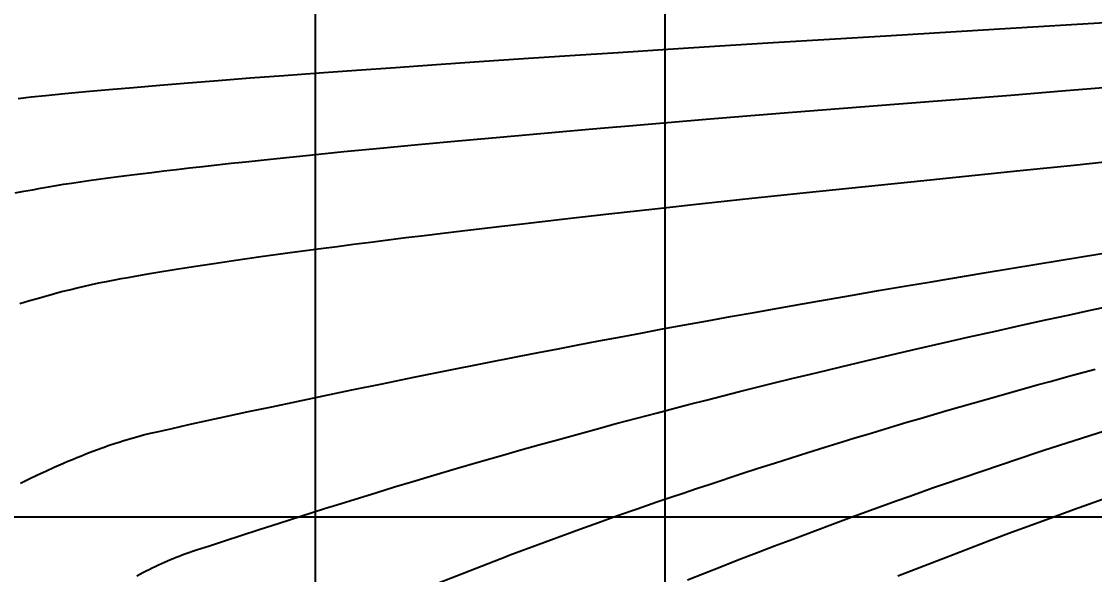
# Model space of a CAD drawing. Header units: millimetres. Extents: x -190954 to 154095, y 101 to 64253.
# Drawn here: x 31.05 to 38.79, y 130.57 to 134.55 of the extents above; entities that cross this region are included whole.
import ezdxf

# ---------------------------------------------------------------- set-up
doc = ezdxf.new("R2010")
doc.units = ezdxf.units.MM
for name, color, linetype in [('GRID', 179, 'Continuous'), ('WL10', 179, 'Continuous'), ('WL12', 179, 'Continuous'), ('WL14', 179, 'Continuous'), ('WL16', 179, 'Continuous'), ('WL20', 179, 'Continuous'), ('WL6', 179, 'Continuous'), ('WL7', 179, 'Continuous'), ('WL8', 179, 'Continuous'), ('WL9', 179, 'Continuous')]:
    doc.layers.add(name, color=color, linetype=linetype)
doc.styles.add('SLDTEXTSTYLE0', font='TXT', dxfattribs={"width": 0.75})
doc.dimstyles.new('SLDDIMSTYLE0', dxfattribs={"dimtxt": 3.175, "dimasz": 3.302, "dimexe": 0, "dimexo": 0.0625, "dimgap": 0.79375, "dimtad": 0, "dimtih": 1, "dimtoh": 1, "dimlfac": 1500, "dimrnd": 1e-09, "dimzin": 4, "dimdsep": 46, "dimtxsty": 'SLDTEXTSTYLE0', "dimsah": 1, "dimcen": 0.09, "dimadec": 0, "dimazin": 1, "dimtfac": 1, "dimtofl": 0, "dimtmove": 0, "dimatfit": 3, "dimfxl": 0, "dimfrac": 2, "dimtolj": 1, "dimtzin": 12, "dimarcsym": 0})

# ---------------------------------------------------------------- blocks, each defined once
blk = doc.blocks.new('_D')
at = {"layer": 'WL20'}
for p, q in [((25.5973, 126.4167), (25.5973, 168.8394)), ((227.5959, 126.4167), (227.5959, 168.8394)), ((25.5973, 165.6644), (126.8004, 165.6644)), ((227.5959, 165.6644), (146.7411, 165.6644))]:
    blk.add_line(p, q, dxfattribs=at)
for points in [[(25.5973, 165.6644), (28.8993, 165.1564), (28.8993, 166.1724)], [(227.5959, 165.6644), (224.2939, 166.1724), (224.2939, 165.1564)]]:
    blk.add_solid(points, dxfattribs=at)
at = {"layer": 'WL20', "insert": (126.8004, 167.2371), "char_height": 3.175, "attachment_point": 1, "style": 'SLDTEXTSTYLE0'}
blk.add_mtext('302998.00', dxfattribs=at)

msp = doc.modelspace()

# ---------------------------------------------------------------- linework, layer by layer
at = {"layer": 'GRID', "color": 135}
for p, q in [((33.173268, 125.1466667), (33.173268, 154.8319333)), ((35.69727, 125.1466667), (35.69727, 154.8319333)), ((33.173268, 111.8133333), (33.173268, 138.48)), ((35.69727, 111.8133333), (35.69727, 138.48)), ((251.23, 130.98), (21.19727, 130.98))]:
    msp.add_line(p, q, dxfattribs=at)
at = {"layer": 'WL10', "color": 11}
for p, q in [((38.3775113, 132.8035807), (39.8560113, 133.0456413)), ((37.998522, 132.7406453), (38.3775113, 132.8035807)), ((37.6158067, 132.6767027), (37.998522, 132.7406453)), ((37.0491787, 132.5805633), (37.234928, 132.6123853)), ((37.234928, 132.6123853), (37.423894, 132.644446)), ((37.423894, 132.644446), (37.6158067, 132.6767027)), ((36.687314, 132.51768), (36.866642, 132.5489913)), ((36.866642, 132.5489913), (37.0491787, 132.5805633)), ((36.168542, 132.4254253), (36.3382687, 132.4558853)), ((36.3382687, 132.4558853), (36.5111913, 132.4866407)), ((36.5111913, 132.4866407), (36.687314, 132.51768)), ((35.8386587, 132.3654393), (36.0020067, 132.3952727)), ((36.0020067, 132.3952727), (36.168542, 132.4254253)), ((35.367684, 132.277976), (35.521502, 132.3067787)), ((35.521502, 132.3067787), (35.678492, 132.3359373)), ((35.678492, 132.3359373), (35.8386587, 132.3654393)), ((34.925206, 132.1938233), (35.0695413, 132.2214853)), ((35.0695413, 132.2214853), (35.217032, 132.2495407)), ((35.217032, 132.2495407), (35.367684, 132.277976)), ((34.64598, 132.1397227), (34.7840213, 132.1665647)), ((34.7840213, 132.1665647), (34.925206, 132.1938233)), ((34.125134, 132.0367593), (34.3793053, 132.0873373)), ((34.3793053, 132.0873373), (34.64598, 132.1397227)), ((33.6541007, 131.9413827), (33.883416, 131.9880807)), ((33.883416, 131.9880807), (34.125134, 132.0367593)), ((33.4371353, 131.8967453), (33.6541007, 131.9413827)), ((33.0400467, 131.8139207), (33.232468, 131.854238)), ((33.232468, 131.854238), (33.4371353, 131.8967453)), ((32.6917493, 131.740028), (32.8598233, 131.775838)), ((32.8598233, 131.775838), (33.0400467, 131.8139207)), ((32.391874, 131.67529), (32.53578, 131.7065093)), ((32.53578, 131.7065093), (32.6917493, 131.740028)), ((32.0322133, 131.5952267), (32.140118, 131.6196827)), ((32.140118, 131.6196827), (32.2599973, 131.6463547)), ((32.2599973, 131.6463547), (32.391874, 131.67529)), ((31.7576533, 131.521096), (31.7834327, 131.5292267)), ((31.7834327, 131.5292267), (31.8090147, 131.5370713)), ((31.8090147, 131.5370713), (31.8344013, 131.5446293)), ((31.8344013, 131.5446293), (31.8596007, 131.5518833)), ((31.8596007, 131.5518833), (31.8846067, 131.55885)), ((31.8846067, 131.55885), (31.90942, 131.5655287)), ((31.90942, 131.5655287), (31.9340427, 131.5719193)), ((31.9340427, 131.5719193), (31.98273, 131.5838073)), ((31.98273, 131.5838073), (32.0322133, 131.5952267)), ((31.5170547, 131.4350533), (31.5486047, 131.4473113)), ((31.5486047, 131.4473113), (31.5952607, 131.4649087)), ((31.5952607, 131.4649087), (31.6413167, 131.48168)), ((31.6413167, 131.48168), (31.6867907, 131.4975953)), ((31.6867907, 131.4975953), (31.731676, 131.51268)), ((31.731676, 131.51268), (31.7576533, 131.521096)), ((31.321996, 131.35372), (31.355198, 131.368202)), ((31.355198, 131.368202), (31.388118, 131.38232)), ((31.388118, 131.38232), (31.420758, 131.3960727)), ((31.420758, 131.3960727), (31.4531333, 131.4094327)), ((31.4531333, 131.4094327), (31.4852313, 131.4224267)), ((31.4852313, 131.4224267), (31.5170547, 131.4350533)), ((31.1692973, 131.2840613), (31.2293447, 131.3120193)), ((31.2293447, 131.3120193), (31.28851, 131.3388747)), ((31.28851, 131.3388747), (31.321996, 131.35372)), ((31.0465753, 131.224758), (31.1083867, 131.2549567)), ((31.1083867, 131.2549567), (31.1692973, 131.2840613))]:
    msp.add_line(p, q, dxfattribs=at)
at = {"layer": 'WL12', "color": 11}
for p, q in [((38.6457887, 133.5177227), (39.028774, 133.5579327)), ((37.4700333, 133.3966247), (38.2583393, 133.4774327)), ((38.2583393, 133.4774327), (38.6457887, 133.5177227)), ((36.69249, 133.3167847), (37.4700333, 133.3966247)), ((36.3228513, 133.2779147), (36.69249, 133.3167847)), ((35.6220467, 133.202374), (35.9660413, 133.2397727)), ((35.9660413, 133.2397727), (36.3228513, 133.2779147)), ((34.972448, 133.1298653), (35.2908527, 133.165734)), ((35.2908527, 133.165734), (35.6220467, 133.202374)), ((34.3739573, 133.060494), (34.5187933, 133.077538)), ((34.5187933, 133.077538), (34.6668193, 133.094782)), ((34.6668193, 133.094782), (34.972448, 133.1298653)), ((33.6975967, 132.9783173), (33.826496, 132.994344)), ((33.826496, 132.994344), (33.9585813, 133.0105753)), ((33.9585813, 133.0105753), (34.0938527, 133.027012)), ((34.0938527, 133.027012), (34.2323107, 133.0436513)), ((34.2323107, 133.0436513), (34.3739573, 133.060494)), ((33.1008573, 132.9012947), (33.2138393, 132.9162827)), ((33.2138393, 132.9162827), (33.3300033, 132.9314793)), ((33.3300033, 132.9314793), (33.4493507, 132.9468847)), ((33.4493507, 132.9468847), (33.571882, 132.962498)), ((33.571882, 132.962498), (33.6975967, 132.9783173)), ((32.58368, 132.829498), (32.6807513, 132.8434373)), ((32.6807513, 132.8434373), (32.7810053, 132.8575867)), ((32.7810053, 132.8575867), (32.8844407, 132.871946)), ((32.8844407, 132.871946), (32.991058, 132.8865153)), ((32.991058, 132.8865153), (33.1008573, 132.9012947)), ((32.03634, 132.7450353), (32.1546413, 132.7643387)), ((32.1546413, 132.7643387), (32.2316747, 132.776548)), ((32.2316747, 132.776548), (32.311558, 132.7889447)), ((32.311558, 132.7889447), (32.48979, 132.81577)), ((32.48979, 132.81577), (32.58368, 132.829498)), ((31.6671547, 132.6786493), (31.7260053, 132.6900647)), ((31.7260053, 132.6900647), (31.7730827, 132.69892)), ((31.7730827, 132.69892), (31.8220187, 132.7078987)), ((31.8220187, 132.7078987), (31.8728127, 132.7169987)), ((31.8728127, 132.7169987), (31.9254647, 132.726222)), ((31.9254647, 132.726222), (31.979974, 132.7355673)), ((31.979974, 132.7355673), (32.03634, 132.7450353)), ((31.3428, 132.6049527), (31.3989447, 132.6192287)), ((31.3989447, 132.6192287), (31.4536873, 132.6325707)), ((31.4536873, 132.6325707), (31.507038, 132.644976)), ((31.507038, 132.644976), (31.5590113, 132.6564367)), ((31.5590113, 132.6564367), (31.6114953, 132.667444)), ((31.6114953, 132.667444), (31.6671547, 132.6786493)), ((31.040684, 132.5196447), (31.1039913, 132.5385567)), ((31.1039913, 132.5385567), (31.1658473, 132.5565453)), ((31.1658473, 132.5565453), (31.2262613, 132.5736093)), ((31.2262613, 132.5736093), (31.285242, 132.589746)), ((31.285242, 132.589746), (31.3428, 132.6049527))]:
    msp.add_line(p, q, dxfattribs=at)
at = {"layer": 'WL14', "color": 11}
for p, q in [((38.587574, 134.054048), (38.979308, 134.0853533)), ((37.38275, 133.9589067), (38.1908973, 134.0225467)), ((38.1908973, 134.0225467), (38.587574, 134.054048)), ((36.5847633, 133.895644), (37.38275, 133.9589067)), ((35.4348313, 133.8006307), (35.9935753, 133.8474273)), ((35.9935753, 133.8474273), (36.2851113, 133.87136)), ((36.2851113, 133.87136), (36.5847633, 133.895644)), ((34.50444, 133.7195193), (35.1455387, 133.775872)), ((35.1455387, 133.775872), (35.2889953, 133.7881973)), ((35.2889953, 133.7881973), (35.4348313, 133.8006307)), ((33.9155847, 133.6656107), (34.2034867, 133.6922553)), ((34.2034867, 133.6922553), (34.50444, 133.7195193)), ((33.1301053, 133.5894693), (33.378902, 133.6142107)), ((33.378902, 133.6142107), (33.640726, 133.6395933)), ((33.640726, 133.6395933), (33.9155847, 133.6656107)), ((32.5650513, 133.530472), (32.6715587, 133.541942)), ((32.6715587, 133.541942), (32.7813167, 133.5535773)), ((32.7813167, 133.5535773), (32.894326, 133.5653793)), ((32.894326, 133.5653793), (33.1301053, 133.5894693)), ((31.9104407, 133.4548833), (31.9942193, 133.4651727)), ((31.9942193, 133.4651727), (32.0812413, 133.4756367)), ((32.0812413, 133.4756367), (32.17151, 133.486264)), ((32.17151, 133.486264), (32.265024, 133.4970633)), ((32.265024, 133.4970633), (32.3617847, 133.508032)), ((32.3617847, 133.508032), (32.4617933, 133.5191687)), ((32.4617933, 133.5191687), (32.5650513, 133.530472)), ((31.3568933, 133.378788), (31.4147513, 133.3876893)), ((31.4147513, 133.3876893), (31.475844, 133.3967713)), ((31.475844, 133.3967713), (31.5401787, 133.4060187)), ((31.5401787, 133.4060187), (31.60775, 133.4154453)), ((31.60775, 133.4154453), (31.6785607, 133.4250453)), ((31.6785607, 133.4250453), (31.7526127, 133.4348187)), ((31.7526127, 133.4348187), (31.8299053, 133.4447653)), ((31.8299053, 133.4447653), (31.9104407, 133.4548833)), ((31.0073307, 133.3163313), (31.070712, 133.328688)), ((31.070712, 133.328688), (31.131892, 133.3402427)), ((31.131892, 133.3402427), (31.1908733, 133.3509887)), ((31.1908733, 133.3509887), (31.2476573, 133.3609273)), ((31.2476573, 133.3609273), (31.3022487, 133.370058)), ((31.3022487, 133.370058), (31.3568933, 133.378788))]:
    msp.add_line(p, q, dxfattribs=at)
at = {"layer": 'WL16', "color": 11}
for p, q in [((38.1092413, 134.499642), (38.9100573, 134.54863)), ((37.2879293, 134.4497953), (38.1092413, 134.499642)), ((36.0899487, 134.376128), (36.4762787, 134.4002027)), ((36.4762787, 134.4002027), (37.2879293, 134.4497953)), ((35.0094533, 134.3069087), (35.3565433, 134.3294747)), ((35.3565433, 134.3294747), (35.716706, 134.35255)), ((35.716706, 134.35255), (36.0899487, 134.376128)), ((33.751666, 134.2218493), (34.0465433, 134.24232)), ((34.0465433, 134.24232), (34.3544613, 134.263324)), ((34.3544613, 134.263324), (34.6754287, 134.2848553)), ((34.6754287, 134.2848553), (35.0094533, 134.3069087)), ((32.702406, 134.145394), (32.9452013, 134.163682)), ((32.9452013, 134.163682), (33.201004, 134.182524)), ((33.201004, 134.182524), (33.4698227, 134.2019147)), ((33.4698227, 134.2019147), (33.751666, 134.2218493)), ((31.68324, 134.06239), (31.861128, 134.0778527)), ((31.861128, 134.0778527), (32.05198, 134.0938867)), ((32.05198, 134.0938867), (32.2558047, 134.1104913)), ((32.2558047, 134.1104913), (32.47261, 134.1276613)), ((32.47261, 134.1276613), (32.702406, 134.145394)), ((31.0286367, 133.9983793), (31.1238787, 134.0087593)), ((31.1238787, 134.0087593), (31.2272653, 134.0194727)), ((31.2272653, 134.0194727), (31.3663173, 134.0331973)), ((31.3663173, 134.0331973), (31.518306, 134.0475047)), ((31.518306, 134.0475047), (31.68324, 134.06239))]:
    msp.add_line(p, q, dxfattribs=at)
at = {"layer": 'WL6', "color": 11}
for p, q in [((38.7904493, 131.0879753), (38.938026, 131.14064)), ((38.64206, 131.0344813), (38.7904493, 131.0879753)), ((38.4928507, 130.980152), (38.64206, 131.0344813)), ((38.195608, 130.870334), (38.3428127, 130.9249807)), ((38.3428127, 130.9249807), (38.4928507, 130.980152)), ((38.0475987, 130.81488), (38.195608, 130.870334)), ((37.7491413, 130.701552), (37.8987793, 130.7586187)), ((37.8987793, 130.7586187), (38.0475987, 130.81488)), ((37.6247473, 130.653744), (37.7491413, 130.701552)), ((37.3749067, 130.5567973), (37.4997853, 130.6053893)), ((37.4997853, 130.6053893), (37.6247473, 130.653744))]:
    msp.add_line(p, q, dxfattribs=at)
at = {"layer": 'WL7', "color": 11}
for p, q in [((38.428012, 131.4626753), (39.1813933, 131.7026147)), ((37.7112493, 131.2197827), (38.385144, 131.4485687)), ((38.385144, 131.4485687), (38.406586, 131.4556273)), ((38.406586, 131.4556273), (38.428012, 131.4626753)), ((37.6257507, 131.1897733), (37.7112493, 131.2197827)), ((37.454878, 131.1291607), (37.5400793, 131.1594827)), ((37.5400793, 131.1594827), (37.6257507, 131.1897733)), ((37.0378393, 130.9781847), (37.370274, 131.09889)), ((37.370274, 131.09889), (37.454878, 131.1291607)), ((36.616532, 130.8212987), (36.8834913, 130.921212)), ((36.8834913, 130.921212), (36.9603907, 130.9496673)), ((36.9603907, 130.9496673), (37.0378393, 130.9781847)), ((36.356532, 130.7223393), (36.485658, 130.7716987)), ((36.485658, 130.7716987), (36.616532, 130.8212987)), ((36.1035913, 130.6245353), (36.2291727, 130.6732807)), ((36.2291727, 130.6732807), (36.356532, 130.7223393)), ((35.9797993, 130.5761287), (36.1035913, 130.6245353)), ((35.85781, 130.5280847), (35.9797993, 130.5761287))]:
    msp.add_line(p, q, dxfattribs=at)
at = {"layer": 'WL8', "color": 11}
for p, q in [((38.472922, 131.957802), (38.6357933, 132.0022333)), ((38.6357933, 132.0022333), (38.7978827, 132.0459487)), ((38.28862, 131.9068953), (38.3808967, 131.932468)), ((38.3808967, 131.932468), (38.472922, 131.957802)), ((38.0102627, 131.828696), (38.1033047, 131.855014)), ((38.1033047, 131.855014), (38.19609, 131.8810787)), ((38.19609, 131.8810787), (38.28862, 131.9068953)), ((37.7295793, 131.74817), (37.823402, 131.7752793)), ((37.823402, 131.7752793), (37.9169627, 131.80212)), ((37.9169627, 131.80212), (38.0102627, 131.828696)), ((37.4404207, 131.6633827), (37.536126, 131.6916513)), ((37.536126, 131.6916513), (37.6326387, 131.719952)), ((37.6326387, 131.719952), (37.7295793, 131.74817)), ((37.158158, 131.5788073), (37.2514367, 131.6069587)), ((37.2514367, 131.6069587), (37.3455247, 131.6351527)), ((37.3455247, 131.6351527), (37.4404207, 131.6633827)), ((36.974032, 131.5226407), (37.06569, 131.5507007)), ((37.06569, 131.5507007), (37.158158, 131.5788073)), ((36.6049113, 131.4075767), (36.726418, 131.4458313)), ((36.726418, 131.4458313), (36.8494587, 131.4841873)), ((36.8494587, 131.4841873), (36.974032, 131.5226407)), ((36.3665093, 131.3314227), (36.48494, 131.3694293)), ((36.48494, 131.3694293), (36.6049113, 131.4075767)), ((36.020474, 131.2181967), (36.2496187, 131.293534)), ((36.2496187, 131.293534), (36.3665093, 131.3314227)), ((35.922826, 131.1856573), (36.020474, 131.2181967)), ((35.7310487, 131.1209367), (35.8263487, 131.1532213)), ((35.8263487, 131.1532213), (35.922826, 131.1856573)), ((35.493672, 131.0392987), (35.6369227, 131.0887627)), ((35.6369227, 131.0887627), (35.7310487, 131.1209367)), ((35.2156673, 130.9414667), (35.35325, 130.9901927)), ((35.35325, 130.9901927), (35.493672, 131.0392987)), ((35.0809333, 130.8931427), (35.2156673, 130.9414667)), ((34.5706953, 130.7043447), (35.0809333, 130.8931427)), ((34.0191293, 130.48871), (34.5056327, 130.67957)), ((34.5056327, 130.67957), (34.5380593, 130.691944)), ((34.5380593, 130.691944), (34.5706953, 130.7043447))]:
    msp.add_line(p, q, dxfattribs=at)
at = {"layer": 'WL9', "color": 11}
for p, q in [((38.602974, 132.4360967), (38.7529493, 132.4685647)), ((38.7529493, 132.4685647), (38.9023353, 132.5006707)), ((38.2660853, 132.3622773), (38.4524087, 132.403258)), ((38.4524087, 132.403258), (38.602974, 132.4360967)), ((37.890754, 132.2785347), (38.0788667, 132.3207087)), ((38.0788667, 132.3207087), (38.2660853, 132.3622773)), ((37.5126773, 132.1924733), (37.7017467, 132.2357393)), ((37.7017467, 132.2357393), (37.890754, 132.2785347)), ((37.143646, 132.1064307), (37.3265533, 132.1493467)), ((37.3265533, 132.1493467), (37.5126773, 132.1924733)), ((36.9639553, 132.0637427), (37.143646, 132.1064307)), ((36.6108427, 131.9782927), (36.78576, 132.0208833)), ((36.78576, 132.0208833), (36.9639553, 132.0637427)), ((36.2341133, 131.884766), (36.357894, 131.9157707)), ((36.357894, 131.9157707), (36.48347, 131.9469493)), ((36.48347, 131.9469493), (36.6108427, 131.9782927)), ((35.991942, 131.823308), (36.1121293, 131.853942)), ((36.1121293, 131.853942), (36.2341133, 131.884766)), ((35.6421567, 131.7326253), (35.7569553, 131.7626413)), ((35.7569553, 131.7626413), (35.87355, 131.7928713)), ((35.87355, 131.7928713), (35.991942, 131.823308)), ((35.343854, 131.6534393), (35.4913973, 131.692822)), ((35.4913973, 131.692822), (35.6421567, 131.7326253)), ((35.0584153, 131.5760167), (35.1995267, 131.6144973)), ((35.1995267, 131.6144973), (35.343854, 131.6534393)), ((34.785846, 131.500528), (34.920522, 131.53802)), ((34.920522, 131.53802), (35.0584153, 131.5760167)), ((34.5261493, 131.4271467), (34.654388, 131.4635627)), ((34.654388, 131.4635627), (34.785846, 131.500528)), ((34.1883653, 131.329508), (34.3541813, 131.377752)), ((34.3541813, 131.377752), (34.5261493, 131.4271467)), ((34.0287013, 131.282472), (34.1883653, 131.329508)), ((33.7431987, 131.1969213), (33.8751873, 131.2367033)), ((33.8751873, 131.2367033), (34.0287013, 131.282472)), ((33.4207767, 131.0980527), (33.616118, 131.15824)), ((33.616118, 131.15824), (33.7431987, 131.1969213)), ((33.2382733, 131.041028), (33.327922, 131.069134)), ((33.327922, 131.069134), (33.4207767, 131.0980527)), ((32.9116593, 130.9371073), (33.06858, 130.9873267)), ((33.06858, 130.9873267), (33.2382733, 131.041028)), ((32.7674613, 130.8905133), (32.9116593, 130.9371073)), ((32.5169713, 130.808712), (32.635924, 130.8476773)), ((32.635924, 130.8476773), (32.7674613, 130.8905133)), ((32.316438, 130.7427687), (32.4105113, 130.7737173)), ((32.4105113, 130.7737173), (32.5169713, 130.808712)), ((32.1054833, 130.6643247), (32.1269467, 130.6734733)), ((32.1269467, 130.6734733), (32.148296, 130.682312)), ((32.148296, 130.682312), (32.16953, 130.6908407)), ((32.16953, 130.6908407), (32.19065, 130.6990587)), ((32.19065, 130.6990587), (32.211656, 130.7069667)), ((32.211656, 130.7069667), (32.232548, 130.7145647)), ((32.232548, 130.7145647), (32.316438, 130.7427687)), ((31.952012, 130.5915387), (31.9742827, 130.602878)), ((31.9742827, 130.602878), (31.9964387, 130.6138973)), ((31.9964387, 130.6138973), (32.0184787, 130.6246073)), ((32.0184787, 130.6246073), (32.040402, 130.6350067)), ((32.040402, 130.6350067), (32.06221, 130.645096)), ((32.06221, 130.645096), (32.083904, 130.6548653)), ((32.083904, 130.6548653), (32.1054833, 130.6643247)), ((31.884498, 130.55566), (31.90712, 130.5679293)), ((31.90712, 130.5679293), (31.9296247, 130.5798887)), ((31.9296247, 130.5798887), (31.952012, 130.5915387))]:
    msp.add_line(p, q, dxfattribs=at)

# ---------------------------------------------------------------- dimensions: what is measured, and where the dimension line sits
at = {"layer": 'WL20'}
dim = msp.add_linear_dim(base=(25.5972687, 165.6644439), p1=(227.595936, 125.1466667), p2=(25.5972687, 125.1466667), dimstyle='SLDDIMSTYLE0', dxfattribs=at)
dim.commit()
dim.dimension.update_dxf_attribs({"geometry": '_D', "text_midpoint": (136.7707445, 165.6644439), "dimtype": 160})

doc.saveas('drawing.dxf')
